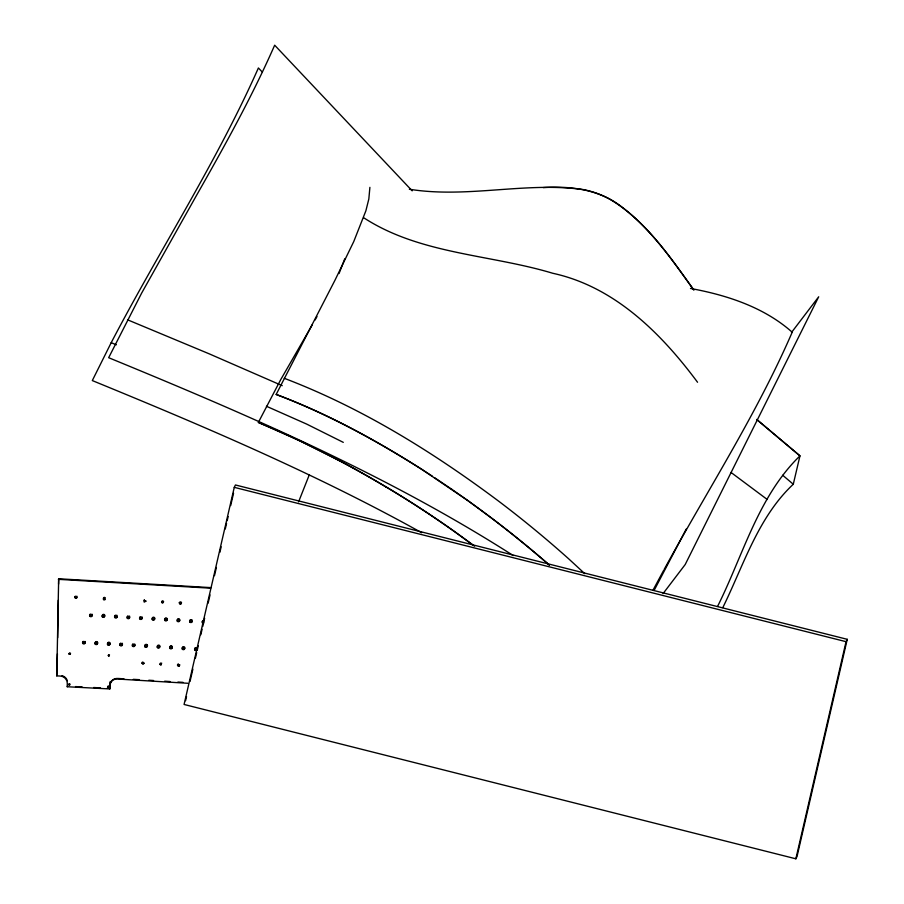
<?xml version="1.0" encoding="UTF-8"?>
<svg xmlns="http://www.w3.org/2000/svg" width="904" height="904" viewBox="0 0 904 904"><rect width="100%" height="100%" fill="white"/><g stroke="black" fill="none" stroke-linecap="round" stroke-linejoin="round"><path stroke-width="1.36" d="M369.894 187.354L368.832 198.982L365.883 210.79L353.735 241.617L334.909 280.364L276.172 394.449C327.361 413.716 375.601 440.056 421.705 469.312L432.417 476.25M105.293 599.024C102.649 596.493 104.525 599.872 104.92 599.736C102.197 601.07 103.282 595.86 105.316 597.713M110.333 682.565L109.813 688.938L67.235 686.746L67.291 683.322A7.164 6.836 26.5 0 0 60.308 676.056L56.76 675.876L58.67 578.775L210.881 587.611M56.76 675.876L57.404 653.852M57.675 637.761L58.308 600.222M58.579 584.131L58.67 578.775M109.813 688.938L109.87 685.537A7.164 6.836 26.5 0 1 117.113 679.006L187.84 683.277M110.22 681.469L110.096 688.362L107.35 688.226M69.382 653.151L69.97 653.795L70.569 653.208M179.839 664.926C178.585 667.853 176.698 662.79 179.433 664.937C179.975 667.875 175.805 665.514 178.167 663.965M108.932 686.656C107.881 688.193 107.666 685.853 108.921 685.887M234.272 487.346L184.077 704.465L795.859 858.8L797.045 856.427L847.24 639.32L235.447 484.973L234.272 487.346L846.054 641.682L847.24 639.32M185.569 700.713L186.529 696.6M190.021 681.48L192.88 669.118M195.422 658.123L196.688 652.62M197.321 649.874L198.281 645.75M200.824 634.755L202.089 629.263M202.722 626.517L204.632 618.268M208.123 603.149L210.033 594.911M214.485 575.667L216.384 567.429M219.887 552.31L221.152 546.818M225.288 528.953L226.554 523.45M227.186 520.704L228.147 516.579M230.678 505.596L233.548 493.222M795.859 858.8L846.054 641.682M722.804 607.612C743.54 565.475 758.06 517.167 793.283 484.239L799.961 455.865L756.659 419.411M309.36 474.668L298.591 501.844M344.752 258.827L339.045 273.528M108.503 654.948C110.457 655.016 106.774 657.603 109.508 654.948M146.007 601.013L144.651 601.589L144.211 600.279L145.793 601.284L144.075 601.996L144.312 599.815M142.346 662.169L142.843 663.57L144.211 663.22M717.753 606.042C743.031 555.463 758.264 496.251 799.961 455.865L756.953 419.693M473.504 545.462L453.853 531.1A985.642 941.561 26.5 0 0 341.226 461.628L298.614 440.259L258.363 422.428L280.635 379.782L312.355 324.705M262.25 71.992L258.397 67.969C216.225 163.104 159.251 250.577 111.203 342.684L92.31 380.573C204.225 426.428 315.858 473.843 421.671 532.716M412.179 190.846L274.669 45.2C251.877 97.056 224.26 146.572 196.304 195.772L141.657 293.077L108.661 357.701C247.56 414.778 386.426 474.442 513.291 555.587M67.235 686.746L67.517 686.181M654.326 590.007L686.238 529.032M653.163 589.883L663.592 570.481M664.146 569.463C707.233 490.612 756.399 414.846 792.209 332.209C763.982 307.157 726.997 295.156 690.486 288.444M315.044 320.016L316.988 316.558M75.348 596.165C72.998 598.945 78.546 598.99 76.851 596.177M791.475 332.514L818.696 296.783L685.198 564.537L663.084 593.578M69.02 683.876C71.111 685.876 67.054 684.983 69.958 683.978M160.403 663.095L161.082 664.576L161.658 663.107M692.961 288.738C669.084 255.922 645.479 220.339 609.804 199.208A86.366 82.513 26.5 0 0 583.419 189.603C525.676 181.557 467.221 198.564 409.365 189.23M543.281 187.591C570.232 185.851 598.855 189.343 620.901 206.248C650.722 228.848 672.508 259.934 693.876 290.195M58.376 579.34L210.598 588.176M107.497 687.944L110.243 688.08M75.507 686.588L82.151 686.927M93.62 687.515L100.491 687.876M117.396 678.429L123.972 678.802M133.306 679.333L139.148 679.661M148.821 680.237L153.578 680.52M164.675 681.198L170.054 681.537M177.918 682.034L183.049 682.373M276.172 394.449C327.395 413.648 375.646 440.022 421.739 469.323L467.797 500.556L491.098 517.732A1061.364 1013.904 26.5 0 1 549.361 565.068M284.229 378.279C361.769 407.828 432.937 452 499.166 501.562A1061.364 1013.904 26.5 0 1 568.921 559.045L584.831 573.712M127.554 319.801L209.027 353.758L282.229 385.669M111.203 342.684L116.356 344.786M258.363 422.428L273.155 428.711A952.816 910.215 26.5 0 1 385.669 486.77M266.431 406.258L306.671 424.089L343.294 442.361M163.138 600.923C160.313 600.482 163.217 604.222 163.624 601.612M385.714 486.702L394.449 491.968A980.953 937.075 26.5 0 1 474.611 546.219M434.553 477.674L451.797 489.313M363.6 217.672C419.705 254.295 490.115 254.374 552.796 273.279C614.517 286.681 661.174 333.271 697.549 382.256M731.042 472.464L767.247 499.483M782.717 475.267L793.283 484.239M181.218 602.087C177.048 601.115 180.947 607.092 181.523 602.618M451.785 489.324A1053.555 1006.434 26.5 0 1 549.417 565.136M202.959 623.319A1.254 1.198 26.5 0 1 202.213 621.749A1.254 1.198 26.5 0 1 203.795 621.082M110.164 684.961A7.164 6.836 26.5 0 1 116.706 678.429M61.958 675.683A7.164 6.836 26.5 0 1 67.303 680.735M203.829 622.833A1.254 1.198 26.5 0 1 202.948 620.619M192.134 621.545A1.254 1.198 26.5 0 1 190.202 621.534A1.254 1.198 26.5 0 1 190.541 619.703M191.682 619.715A1.254 1.198 26.5 0 1 192.089 620.031M179.839 619.726A1.254 1.198 26.5 0 1 178.935 621.138A1.254 1.198 26.5 0 1 177.433 620.246A1.254 1.198 26.5 0 1 178.246 618.788M178.924 618.788A1.254 1.198 26.5 0 1 179.478 619.104M167.297 618.822A1.254 1.198 26.5 0 1 166.144 620.37A1.254 1.198 26.5 0 1 164.912 618.799A1.254 1.198 26.5 0 1 166.765 618.155M154.686 617.839A1.254 1.198 26.5 0 1 153.827 619.59A1.254 1.198 26.5 0 1 152.369 618.2A1.254 1.198 26.5 0 1 154.132 617.319M142.109 617.003A1.254 1.198 26.5 0 1 141.928 618.573A1.254 1.198 26.5 0 1 140.301 618.562A1.254 1.198 26.5 0 1 140.03 616.991M129.713 617.5A1.254 1.198 26.5 0 1 127.882 617.907A1.254 1.198 26.5 0 1 127.69 616.076M129.441 616.099A1.254 1.198 26.5 0 1 129.724 616.505M117.079 617.014A1.254 1.198 26.5 0 1 115.158 617.003A1.254 1.198 26.5 0 1 115.486 615.172M116.627 615.183A1.254 1.198 26.5 0 1 117.034 615.5M104.751 615.138A1.254 1.198 26.5 0 1 103.632 616.788A1.254 1.198 26.5 0 1 102.446 615.104A1.254 1.198 26.5 0 1 104.457 614.731M92.151 614.268A1.254 1.198 26.5 0 1 91.971 615.839A1.254 1.198 26.5 0 1 90.343 615.827A1.254 1.198 26.5 0 1 90.072 614.257M196.767 647.727A1.254 1.198 26.5 0 1 197.072 649.535A1.254 1.198 26.5 0 1 195.207 649.513A1.254 1.198 26.5 0 1 195.4 647.716M184.167 646.823A1.254 1.198 26.5 0 1 184.619 648.665A1.254 1.198 26.5 0 1 182.687 648.654A1.254 1.198 26.5 0 1 183.026 646.823M172.212 647.761A1.254 1.198 26.5 0 1 170.144 647.761A1.254 1.198 26.5 0 1 170.879 645.908M171.342 645.908A1.254 1.198 26.5 0 1 172.246 646.541M159.827 645.874A1.254 1.198 26.5 0 1 158.72 647.524A1.254 1.198 26.5 0 1 157.533 645.84A1.254 1.198 26.5 0 1 159.545 645.467M147.318 645.015A1.254 1.198 26.5 0 1 146.425 646.767A1.254 1.198 26.5 0 1 145.013 645.286A1.254 1.198 26.5 0 1 146.877 644.563M134.719 644.089A1.254 1.198 26.5 0 1 134.651 645.739A1.254 1.198 26.5 0 1 132.956 645.727A1.254 1.198 26.5 0 1 132.798 644.077M122.515 644.597A1.254 1.198 26.5 0 1 120.639 645.117A1.254 1.198 26.5 0 1 120.526 643.207M122.096 643.219A1.254 1.198 26.5 0 1 122.481 643.704M110.118 643.241A1.254 1.198 26.5 0 1 109.181 644.654A1.254 1.198 26.5 0 1 107.7 643.693A1.254 1.198 26.5 0 1 108.638 642.281M109.09 642.281A1.254 1.198 26.5 0 1 109.847 642.71M97.575 642.258A1.254 1.198 26.5 0 1 96.683 644.01A1.254 1.198 26.5 0 1 95.27 642.529A1.254 1.198 26.5 0 1 97.135 641.806M85.021 641.422A1.254 1.198 26.5 0 1 84.953 643.06A1.254 1.198 26.5 0 1 83.258 643.049A1.254 1.198 26.5 0 1 83.089 641.399M68.738 684.497L69.789 684.904L68.738 684.441M68.975 654.033L70.139 654.191L68.986 653.931M69.258 653.468L70.422 653.592L69.258 653.434M75.066 596.809C76.083 599.838 78.038 595.521 75.077 596.708M107.768 686.498L108.638 687.063L107.779 686.418M108.288 655.468C110.062 656.654 108.661 655.49 108.31 655.332M141.962 663.129C143.996 666.824 144.55 659.852 141.962 663.129M159.872 664.203C161.409 667.265 162.245 661.592 159.884 664.124M161.579 602.188C163.07 605.251 164.008 599.578 161.59 602.098M179.421 602.719C180.495 605.793 182.314 601.296 179.421 602.719M189.84 621.997A1.254 1.198 26.5 0 0 191.976 621.907A1.254 1.198 26.5 0 0 190.767 620.144A1.254 1.198 26.5 0 0 189.84 621.997M177.32 621.172A1.254 1.198 26.5 0 0 179.467 621.082A1.254 1.198 26.5 0 0 178.246 619.319A1.254 1.198 26.5 0 0 177.32 621.172M164.799 620.37A1.254 1.198 26.5 0 0 166.946 620.291A1.254 1.198 26.5 0 0 165.737 618.517A1.254 1.198 26.5 0 0 164.799 620.37M152.29 619.613A1.254 1.198 26.5 0 0 154.437 619.522A1.254 1.198 26.5 0 0 153.217 617.76A1.254 1.198 26.5 0 0 152.29 619.613M139.781 618.867A1.254 1.198 26.5 0 0 141.928 618.788A1.254 1.198 26.5 0 0 140.708 617.014A1.254 1.198 26.5 0 0 139.781 618.867M127.283 618.155A1.254 1.198 26.5 0 0 129.419 618.076A1.254 1.198 26.5 0 0 128.21 616.302A1.254 1.198 26.5 0 0 127.283 618.155M114.785 617.466A1.254 1.198 26.5 0 0 116.932 617.375A1.254 1.198 26.5 0 0 115.712 615.613A1.254 1.198 26.5 0 0 114.785 617.466M102.299 616.788A1.254 1.198 26.5 0 0 104.446 616.709A1.254 1.198 26.5 0 0 103.225 614.935A1.254 1.198 26.5 0 0 102.299 616.788M89.824 616.144A1.254 1.198 26.5 0 0 91.971 616.053A1.254 1.198 26.5 0 0 90.75 614.291A1.254 1.198 26.5 0 0 89.824 616.144M194.801 649.942A1.254 1.198 26.5 0 0 196.948 649.863A1.254 1.198 26.5 0 0 195.739 648.089A1.254 1.198 26.5 0 0 194.801 649.942M182.325 649.106A1.254 1.198 26.5 0 0 184.472 649.027A1.254 1.198 26.5 0 0 183.252 647.253A1.254 1.198 26.5 0 0 182.325 649.106M169.85 648.304A1.254 1.198 26.5 0 0 171.997 648.224A1.254 1.198 26.5 0 0 170.777 646.45A1.254 1.198 26.5 0 0 169.85 648.304M157.375 647.535A1.254 1.198 26.5 0 0 159.522 647.445A1.254 1.198 26.5 0 0 158.313 645.682A1.254 1.198 26.5 0 0 157.375 647.535M144.922 646.778A1.254 1.198 26.5 0 0 147.07 646.699A1.254 1.198 26.5 0 0 145.849 644.925A1.254 1.198 26.5 0 0 144.922 646.778M132.47 646.055A1.254 1.198 26.5 0 0 134.617 645.976A1.254 1.198 26.5 0 0 133.408 644.202A1.254 1.198 26.5 0 0 132.47 646.055M120.029 645.354A1.254 1.198 26.5 0 0 122.176 645.275A1.254 1.198 26.5 0 0 120.966 643.501A1.254 1.198 26.5 0 0 120.029 645.354M107.599 644.676A1.254 1.198 26.5 0 0 109.746 644.597A1.254 1.198 26.5 0 0 108.536 642.834A1.254 1.198 26.5 0 0 107.599 644.676M95.18 644.021A1.254 1.198 26.5 0 0 97.327 643.942A1.254 1.198 26.5 0 0 96.106 642.168A1.254 1.198 26.5 0 0 95.18 644.021M82.772 643.388A1.254 1.198 26.5 0 0 84.919 643.298A1.254 1.198 26.5 0 0 83.699 641.535A1.254 1.198 26.5 0 0 82.772 643.388"/></g></svg>
